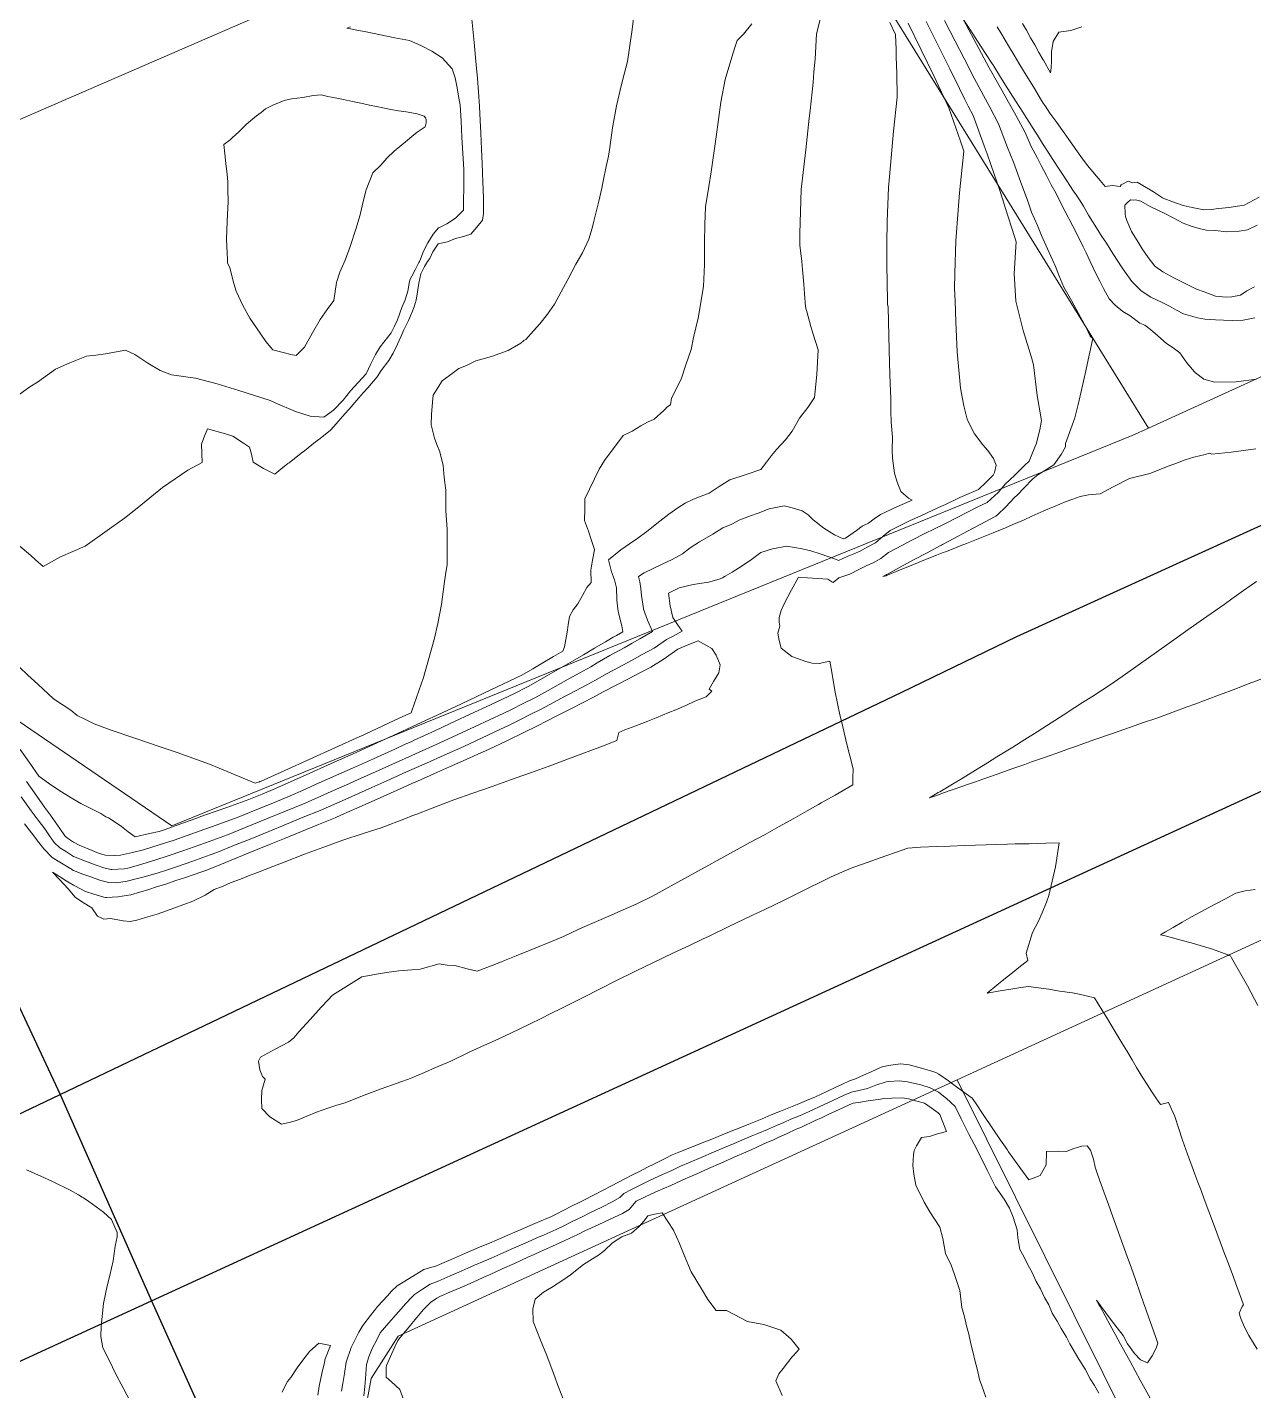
# Model space of a CAD drawing. Header units: inches. Extents: x 11351264 to 11356330, y 6702313 to 6706468.
# Drawn here: x 11352386.3 to 11352749, y 6703750.4 to 6704153.8 of the extents above; entities that cross this region are included whole.
import ezdxf

# ---------------------------------------------------------------- set-up
doc = ezdxf.new("R2010")
doc.units = ezdxf.units.IN
doc.header["$MEASUREMENT"] = 0
doc.layers.add('Shumate_Contours_clip1', color=7, linetype='Continuous', lineweight=0)
doc.layers.add('Shumate_Parcels_clip1', color=7, linetype='Continuous', lineweight=0)
doc.layers.add('Shumate_Streets_clip1', color=7, linetype='Continuous')

msp = doc.modelspace()

# ---------------------------------------------------------------- linework, layer by layer
at = {"layer": 'Shumate_Contours_clip1'}
for points, elevation in [([(11352566.19, 6704160.92), (11352565.12, 6704152.42), (11352563.84, 6704143.61), (11352562.83, 6704139.88), (11352562.06, 6704136.84), (11352560.55, 6704130.55), (11352559.97, 6704127.23), (11352559.4, 6704123.99), (11352558.55, 6704118.16), (11352558.21, 6704115.64), (11352557.53, 6704112.54), (11352556.6, 6704108.2), (11352556.19, 6704106.18), (11352555.37, 6704102.31), (11352554.61, 6704099.59), (11352553.85, 6704096.39), (11352553.32, 6704094.34), (11352552.38, 6704091.06), (11352550.46, 6704087.02), (11352548.53, 6704083.71), (11352546.13, 6704079.11), (11352542.25, 6704071.87), (11352540.1, 6704068.88), (11352537.85, 6704066.01), (11352535.99, 6704063.93), (11352533.7, 6704061.36), (11352533.14, 6704061.14), (11352532.22, 6704060.36), (11352528.47, 6704058.15), (11352523.61, 6704056.35), (11352518.9, 6704055.12), (11352516.14, 6704053.72), (11352513.87, 6704052.79), (11352511.12, 6704050.77), (11352509.01, 6704049.19), (11352506.34, 6704044.97), (11352506.14, 6704042.85), (11352505.86, 6704039.25), (11352505.71, 6704036.1), (11352506.72, 6704032.18), (11352507.38, 6704030.29), (11352508.26, 6704028.16), (11352509.27, 6704024.11), (11352509.6, 6704020.59), (11352510.02, 6704016.81), (11352510.04, 6704010.78), (11352510.44, 6704005.18), (11352510.44, 6703998.94), (11352510.44, 6703994.71), (11352510.17, 6703993.04), (11352509.67, 6703989.81), (11352508.76, 6703982.96), (11352507.73, 6703977.39), (11352506.62, 6703972.66), (11352503.48, 6703961.43), (11352500, 6703951.52), (11352499.81, 6703950.98), (11352496.46, 6703949.41), (11352486.18, 6703944.59), (11352485.45, 6703944.26), (11352484.67, 6703943.91), (11352477.26, 6703940.58), (11352469.84, 6703937.24), (11352462.42, 6703933.9), (11352455.23, 6703930.66), (11352455.08, 6703930.6), (11352454.92, 6703930.54), (11352453.63, 6703930.08), (11352443.06, 6703934.58), (11352440.15, 6703935.74), (11352430.56, 6703939.17), (11352425.56, 6703940.89), (11352418.34, 6703943.34), (11352410.75, 6703945.92), (11352406, 6703947.7), (11352403.12, 6703949.16), (11352401.01, 6703950.1), (11352399.11, 6703951.76), (11352394.04, 6703955.07), (11352389.35, 6703959.41), (11352386.41, 6703962.11), (11352383.92, 6703964.47)], 1424), ([(11352517.68, 6704157.15), (11352518.42, 6704149.24), (11352519.06, 6704142.7), (11352519.42, 6704138.66), (11352519.78, 6704134.71), (11352520.02, 6704130.38), (11352520.23, 6704126.17), (11352520.38, 6704122.44), (11352520.6, 6704117.73), (11352520.8, 6704113.5), (11352521.04, 6704107.97), (11352521.09, 6704105.92), (11352521.2, 6704103.01), (11352521.23, 6704098.63), (11352520.9, 6704096.7), (11352519.28, 6704094.64), (11352517.48, 6704092.55), (11352514.61, 6704091.66), (11352512.91, 6704091.3), (11352510.56, 6704090.28), (11352507.83, 6704089.72), (11352506.25, 6704087.33), (11352505.29, 6704085.35), (11352504.64, 6704084.47), (11352503.78, 6704082.98), (11352502.7, 6704080.78), (11352502.09, 6704078.08), (11352501.71, 6704075.48), (11352501.29, 6704073), (11352500.75, 6704071.06), (11352500, 6704069.33), (11352499.89, 6704069.07), (11352498.98, 6704067.06), (11352497.69, 6704064.27), (11352496.75, 6704062.21), (11352495.78, 6704060.06), (11352494.52, 6704057.39), (11352493.22, 6704055.17), (11352490.93, 6704052.22), (11352489.79, 6704050.39), (11352487.02, 6704047.11), (11352485.71, 6704045.68), (11352484.34, 6704044.13), (11352481.43, 6704040.81), (11352480.22, 6704039.44), (11352476.98, 6704035.7), (11352475.96, 6704034.59), (11352472.87, 6704032.1), (11352471.55, 6704031.11), (11352468.26, 6704028.5), (11352467.27, 6704027.72), (11352463.75, 6704024.93), (11352463.35, 6704024.69), (11352461.29, 6704023.01), (11352459.49, 6704021.56), (11352456.11, 6704023.19), (11352453.05, 6704025.1), (11352452.56, 6704027.45), (11352452.01, 6704029.52), (11352450.26, 6704030.68), (11352447.09, 6704032.76), (11352444.92, 6704033.47), (11352439.6, 6704034.96), (11352438.51, 6704032.31), (11352437.78, 6704030.38), (11352438.03, 6704024.97), (11352433.75, 6704022.76), (11352426.23, 6704017.59), (11352418.78, 6704011.52), (11352415, 6704008.56), (11352403.34, 6704000.23), (11352396.04, 6703997.11), (11352390.93, 6703994.28), (11352388.67, 6703996.23), (11352387.26, 6703997.45), (11352383.42, 6704000.76)], 1426), ([(11352621.11, 6704157.22), (11352619.75, 6704151.84), (11352619.36, 6704144.3), (11352618.93, 6704140.62), (11352618.72, 6704137.39), (11352617.8, 6704129.11), (11352617.57, 6704126.87), (11352616.54, 6704117.47), (11352615.13, 6704105.73), (11352614.76, 6704092.75), (11352614.82, 6704089.29), (11352615.34, 6704084.44), (11352615.56, 6704082.12), (11352615.97, 6704077.76), (11352616.16, 6704075.02), (11352616.49, 6704071.08), (11352617.22, 6704068.25), (11352618.03, 6704065.28), (11352618.67, 6704063.28), (11352620.23, 6704058.36), (11352619.86, 6704051.03), (11352619.17, 6704044.24), (11352617.15, 6704041.28), (11352614.68, 6704038.13), (11352612.55, 6704034.27), (11352610.5, 6704031.69), (11352607.92, 6704028.84), (11352606.4, 6704027.12), (11352604.91, 6704025.15), (11352603.21, 6704022.91), (11352599.16, 6704021.57), (11352594.12, 6704019.86), (11352590.97, 6704017.92), (11352587.96, 6704015.94), (11352585.63, 6704015.04), (11352583.29, 6704014.15), (11352580.87, 6704012.95), (11352578.74, 6704011.58), (11352576.01, 6704009.69), (11352573.37, 6704007.66), (11352569.57, 6704004.54), (11352566.88, 6704002.63), (11352564.35, 6704000.91), (11352561.84, 6703999.15), (11352558.15, 6703996.18), (11352559.09, 6703992.61), (11352559.92, 6703990.33), (11352560.51, 6703987.95), (11352560.66, 6703984.24), (11352561.04, 6703980.93), (11352562.16, 6703976.71), (11352562.39, 6703974.94), (11352560.51, 6703973.86), (11352559.55, 6703973.33), (11352557.26, 6703971.93), (11352554.04, 6703970.02), (11352550.81, 6703968.12), (11352547.57, 6703966.23), (11352544.8, 6703964.68), (11352539.96, 6703961.88), (11352537.42, 6703960.42), (11352534.45, 6703958.73), (11352530.23, 6703956.6), (11352521.99, 6703952.75), (11352518.52, 6703951.12), (11352511.38, 6703947.78), (11352506.8, 6703945.64), (11352500.73, 6703942.81), (11352500, 6703942.48), (11352497.87, 6703941.52), (11352494.99, 6703940.23), (11352491.92, 6703938.85), (11352488.63, 6703937.36), (11352485.99, 6703936.17), (11352482.47, 6703934.58), (11352479.35, 6703933.19), (11352475.06, 6703931.29), (11352471.7, 6703929.79), (11352467.65, 6703927.98), (11352464.07, 6703926.37), (11352461.45, 6703925.3), (11352459.06, 6703924.32), (11352456.4, 6703923.23), (11352453.69, 6703922.13), (11352451.33, 6703921.17), (11352448.61, 6703920.07), (11352445.05, 6703918.8), (11352442.09, 6703917.74), (11352437.36, 6703916.04), (11352429.68, 6703913.27), (11352425.3, 6703911.83), (11352420.59, 6703910.39), (11352417.34, 6703909.63), (11352413.88, 6703908.83), (11352412.17, 6703908.7), (11352409.39, 6703908.81), (11352407.51, 6703909.32), (11352405.41, 6703910.23), (11352401.65, 6703911.78), (11352399.95, 6703912.66), (11352398.16, 6703913.83), (11352397.35, 6703914.51), (11352395.84, 6703916.71), (11352394.5, 6703918.68), (11352393.14, 6703920.62), (11352391.35, 6703923.06), (11352388.41, 6703927.24), (11352386.02, 6703930.64)], 1420), ([(11352481.85, 6704153.92), (11352480.77, 6704153.55), (11352482.36, 6704153.23), (11352482.67, 6704153.16), (11352486.47, 6704152.39), (11352490.72, 6704151.54), (11352494.99, 6704150.7), (11352499.29, 6704149.89), (11352500, 6704149.57), (11352502.9, 6704148.3), (11352505.91, 6704146.67), (11352508.94, 6704144.71), (11352511.99, 6704141.49), (11352512.78, 6704138.85), (11352513.38, 6704135.86), (11352513.96, 6704132.84), (11352514.26, 6704130.83), (11352514.57, 6704126.04), (11352514.85, 6704121.24), (11352515.13, 6704116.44), (11352515.44, 6704111.84), (11352515.42, 6704111.69), (11352515.39, 6704108.87), (11352515.35, 6704105.88), (11352515.3, 6704102.9), (11352515.26, 6704099.92), (11352515.26, 6704099.66), (11352512.88, 6704097.27), (11352510.33, 6704095.65), (11352508.55, 6704094.7), (11352507.86, 6704094.46), (11352506.28, 6704092.56), (11352504.7, 6704089.95), (11352503.5, 6704087.53), (11352502.39, 6704084.72), (11352502.28, 6704084.52), (11352502.1, 6704084.14), (11352501.09, 6704082.16), (11352500, 6704080.14), (11352499.53, 6704079.26), (11352499.35, 6704078.54), (11352498.83, 6704075.66), (11352498.08, 6704073.18), (11352497.08, 6704070.87), (11352495.75, 6704067.22), (11352494.77, 6704065.12), (11352493.9, 6704063.33), (11352490.61, 6704059.19), (11352489.3, 6704056.91), (11352487.91, 6704054.16), (11352486.48, 6704051.25), (11352484.16, 6704048.71), (11352481.89, 6704046.16), (11352479.67, 6704043.46), (11352476.86, 6704040.53), (11352473.96, 6704038.42), (11352469.93, 6704038.74), (11352465.64, 6704040.13), (11352459.59, 6704042.68), (11352458.13, 6704043.32), (11352448.86, 6704046.26), (11352442.46, 6704048.24), (11352435.99, 6704049.95), (11352428.96, 6704050.93), (11352425.6, 6704052.19), (11352421.91, 6704054.36), (11352418.06, 6704056.95), (11352415.28, 6704058.27), (11352409.43, 6704057.13), (11352406.57, 6704056.77), (11352403.8, 6704056.49), (11352398.87, 6704054.47), (11352394.63, 6704052.63), (11352389.26, 6704048.81), (11352386.99, 6704047.43), (11352381.99, 6704043.78)], 1428), ([(11352600.61, 6704154.83), (11352598.14, 6704151.69), (11352596.21, 6704149.82), (11352595.53, 6704147.77), (11352594.7, 6704144.91), (11352592.74, 6704138.33), (11352591.44, 6704131.64), (11352590.02, 6704121.38), (11352589.74, 6704119.25), (11352588.51, 6704110.99), (11352587.85, 6704106.69), (11352586.9, 6704100.62), (11352586.73, 6704095.46), (11352586.61, 6704090.07), (11352586.62, 6704083.63), (11352586.25, 6704077.07), (11352584.71, 6704067.67), (11352583.3, 6704061.98), (11352582.63, 6704058.48), (11352581.09, 6704053.89), (11352579.65, 6704049.67), (11352576.8, 6704044.05), (11352576.55, 6704042.11), (11352575.44, 6704041.33), (11352575.05, 6704040.92), (11352574.6, 6704040.4), (11352571.72, 6704037.83), (11352569.7, 6704036.9), (11352567.75, 6704035.85), (11352565.15, 6704034.3), (11352562.53, 6704032.96), (11352557.02, 6704025.55), (11352555.44, 6704023.05), (11352551.15, 6704014.3), (11352551.18, 6704011.28), (11352551.09, 6704007.86), (11352552.25, 6704004.67), (11352553.2, 6704001.95), (11352554.09, 6703999.3), (11352554.07, 6703999.19), (11352553.46, 6703996.1), (11352552.95, 6703993.11), (11352553.03, 6703989.46), (11352551.75, 6703988.05), (11352550.54, 6703985.68), (11352549.07, 6703983.16), (11352547.73, 6703981.43), (11352546.61, 6703979.48), (11352546.27, 6703976.97), (11352545.96, 6703974.84), (11352545.17, 6703970.51), (11352544.63, 6703969.17), (11352541.93, 6703967.57), (11352538.24, 6703965.4), (11352535.79, 6703963.96), (11352532.54, 6703962.07), (11352530.92, 6703961.26), (11352525.29, 6703958.61), (11352519.21, 6703955.76), (11352514.68, 6703953.64), (11352507.49, 6703950.28), (11352504.07, 6703948.67), (11352500, 6703946.77), (11352495.78, 6703944.8), (11352493.44, 6703943.7), (11352488.69, 6703941.56), (11352483.57, 6703939.24), (11352476.15, 6703935.92), (11352468.74, 6703932.6), (11352459.65, 6703928.52), (11352455.74, 6703926.91), (11352451.77, 6703925.3), (11352445.25, 6703922.97), (11352442.42, 6703921.95), (11352438.72, 6703920.62), (11352434.73, 6703919.19), (11352432.2, 6703918.28), (11352427.04, 6703916.43), (11352425.3, 6703915.87), (11352422.4, 6703915.2), (11352418.22, 6703914.22), (11352416.11, 6703915.75), (11352414.16, 6703917.32), (11352410.8, 6703919.57), (11352410.3, 6703919.84), (11352409.54, 6703920.16), (11352407.97, 6703921.1), (11352402.05, 6703924.12), (11352399.21, 6703925.77), (11352395.57, 6703928.03), (11352392.5, 6703930.17), (11352389.68, 6703932.2), (11352386.8, 6703936.31), (11352384.13, 6703940.12)], 1422), ([(11352641.37, 6704155.17), (11352643.04, 6704151.64), (11352643.26, 6704147.18), (11352643.3, 6704145.05), (11352643.5, 6704140.12), (11352643.62, 6704133.09), (11352642.47, 6704122.99), (11352641.28, 6704109.48), (11352641.05, 6704106.39), (11352640.66, 6704096.34), (11352640.47, 6704089.93), (11352640.51, 6704083.49), (11352640.67, 6704072.97), (11352640.73, 6704071.85), (11352640.89, 6704071), (11352641.09, 6704062.48), (11352641.35, 6704054.36), (11352641.49, 6704048.24), (11352641.68, 6704043.99), (11352641.71, 6704040.26), (11352641.85, 6704036.91), (11352642.22, 6704032.54), (11352642.08, 6704028.61), (11352642.21, 6704026.3), (11352642.74, 6704021.82), (11352643.5, 6704019.44), (11352644.69, 6704016.42), (11352646.96, 6704014.47), (11352648.05, 6704013.9), (11352642.82, 6704011.63), (11352642.02, 6704011.24), (11352638.6, 6704009.58), (11352636.81, 6704008.38), (11352635.06, 6704007.06), (11352633.23, 6704006.15), (11352631.53, 6704004.86), (11352628.32, 6704002.62), (11352627.73, 6704002.4), (11352627.65, 6704002.42), (11352625.08, 6704003.57), (11352621.85, 6704005.57), (11352618.73, 6704008.01), (11352617.24, 6704009.47), (11352615.47, 6704010.74), (11352612.51, 6704011.59), (11352610.17, 6704012.15), (11352605.76, 6704011.33), (11352602.42, 6704009.99), (11352600.19, 6704009.22), (11352597, 6704008.04), (11352594.68, 6704006.74), (11352592.05, 6704005.65), (11352589.08, 6704003.82), (11352585.11, 6704001.54), (11352582.35, 6703999.71), (11352580.1, 6703997.99), (11352576.97, 6703996.26), (11352574.03, 6703994.97), (11352568.73, 6703992.38), (11352567.04, 6703991.26), (11352567.46, 6703989.68), (11352567.73, 6703987.68), (11352567.94, 6703985.67), (11352568.5, 6703981.81), (11352568.52, 6703981.72), (11352568.54, 6703981.61), (11352569.68, 6703978.38), (11352571.2, 6703975.01), (11352567.5, 6703972.83), (11352565.16, 6703971.5), (11352562.81, 6703970.19), (11352558.57, 6703967.85), (11352554.86, 6703965.72), (11352552.92, 6703964.59), (11352549.66, 6703962.74), (11352546.28, 6703960.9), (11352543.98, 6703959.66), (11352540.3, 6703957.59), (11352536.36, 6703955.39), (11352532.92, 6703953.65), (11352529.54, 6703951.95), (11352527.22, 6703950.87), (11352518.7, 6703946.88), (11352508.05, 6703941.91), (11352501.11, 6703938.81), (11352500, 6703938.31), (11352495.16, 6703936.14), (11352487.53, 6703932.71), (11352483.27, 6703930.79), (11352481.37, 6703929.94), (11352476.15, 6703927.63), (11352473.97, 6703926.67), (11352468.49, 6703924.23), (11352462.11, 6703921.61), (11352457.05, 6703919.54), (11352450.54, 6703916.89), (11352445.46, 6703914.84), (11352438.94, 6703912.51), (11352432.32, 6703910.12), (11352427.98, 6703908.64), (11352423.99, 6703907.34), (11352419.13, 6703905.88), (11352415.96, 6703905), (11352414.92, 6703904.75), (11352411.26, 6703904.58), (11352410.94, 6703904.6), (11352408.9, 6703905.07), (11352406.59, 6703905.84), (11352403.51, 6703907.03), (11352399.94, 6703908.47), (11352397.82, 6703909.79), (11352395.92, 6703910.99), (11352394.24, 6703912.59), (11352392.86, 6703914.54), (11352391.41, 6703916.58), (11352389.44, 6703919.19), (11352387.36, 6703921.95), (11352384.4, 6703926.12)], 1418), ([(11352646.87, 6704155.04), (11352650.69, 6704147.14), (11352654.49, 6704139.24), (11352655.77, 6704136.47), (11352657.57, 6704132.66), (11352658.88, 6704129.91), (11352662.3, 6704120.05), (11352663.31, 6704117.13), (11352662.01, 6704104.82), (11352661.6, 6704099.71), (11352660.95, 6704090.58), (11352660.67, 6704080.93), (11352660.55, 6704076.5), (11352660.72, 6704072.72), (11352660.91, 6704066.61), (11352661.37, 6704057.72), (11352662.34, 6704047.01), (11352663.29, 6704041.73), (11352664.3, 6704037.82), (11352665.31, 6704035.77), (11352666.47, 6704033.48), (11352668.95, 6704030.25), (11352670.42, 6704028.6), (11352672.04, 6704026.22), (11352672.89, 6704024.19), (11352672.35, 6704022.07), (11352671.93, 6704021.25), (11352669.89, 6704019.22), (11352667.64, 6704017.01), (11352665.53, 6704016.09), (11352662.12, 6704014.61), (11352657.89, 6704012.56), (11352655.85, 6704011.65), (11352652.25, 6704010.03), (11352650.37, 6704009.17), (11352647.44, 6704007.84), (11352645.62, 6704006.91), (11352643.32, 6704005.78), (11352641.51, 6704004.85), (11352639.42, 6704003.25), (11352637.12, 6704001.25), (11352634.74, 6704000), (11352632.64, 6703998.77), (11352630.75, 6703997.96), (11352628.8, 6703997.21), (11352626.2, 6703995.96), (11352625.35, 6703996.42), (11352621.13, 6703997.9), (11352618, 6703998.82), (11352615.45, 6703999.5), (11352610.95, 6704000.28), (11352606.65, 6703999.49), (11352603.23, 6703998.35), (11352600.53, 6703996.34), (11352597.71, 6703994.4), (11352594.76, 6703992.55), (11352592.68, 6703991.39), (11352591.87, 6703990.91), (11352591.67, 6703990.78), (11352590.91, 6703990.46), (11352587.78, 6703989.62), (11352583.21, 6703988.87), (11352579.1, 6703987.87), (11352575.93, 6703986.35), (11352576.45, 6703982.57), (11352577.18, 6703979.14), (11352578.64, 6703977.08), (11352580, 6703975.09), (11352577.34, 6703973.63), (11352575.38, 6703972.6), (11352571.67, 6703970.11), (11352568.19, 6703968.15), (11352565.14, 6703966.47), (11352561.15, 6703964.35), (11352557.59, 6703962.45), (11352555.05, 6703961.03), (11352551.77, 6703959.22), (11352546.72, 6703956.57), (11352544.95, 6703955.62), (11352543.17, 6703954.7), (11352538.29, 6703952.03), (11352534.84, 6703950.3), (11352532.38, 6703949.07), (11352528.85, 6703947.3), (11352526.04, 6703945.98), (11352515.39, 6703941.02), (11352509.61, 6703938.44), (11352504.36, 6703936.09), (11352500, 6703934.14), (11352498.4, 6703933.43), (11352492.59, 6703930.83), (11352488.22, 6703928.87), (11352480.27, 6703925.31), (11352472.92, 6703922.08), (11352467.91, 6703920.02), (11352462.89, 6703917.97), (11352457.71, 6703915.85), (11352452.65, 6703913.79), (11352447.59, 6703911.74), (11352442.29, 6703909.6), (11352440.31, 6703908.88), (11352434.96, 6703906.96), (11352430.65, 6703905.45), (11352427.45, 6703904.36), (11352425.01, 6703903.57), (11352421.22, 6703902.51), (11352418.48, 6703901.81), (11352415.84, 6703901.13), (11352412.69, 6703900.59), (11352410.4, 6703900.73), (11352407.98, 6703901.36), (11352406.07, 6703902.06), (11352405.63, 6703902.21), (11352405.35, 6703902.32), (11352402.73, 6703903.15), (11352399.93, 6703904.26), (11352397.81, 6703905.56), (11352395.84, 6703906.77), (11352393.66, 6703908.12), (11352391.14, 6703910.68), (11352389.71, 6703912.59), (11352387.48, 6703915.47), (11352385.45, 6703918.08)], 1416), ([(11352652.14, 6704155.44), (11352656.68, 6704146.38), (11352659.14, 6704141.52), (11352661.99, 6704135.7), (11352663.64, 6704132.44), (11352664.58, 6704130.45), (11352666.01, 6704127.63), (11352669.27, 6704118.7), (11352670.16, 6704116.36), (11352671.27, 6704113.19), (11352674.07, 6704105.16), (11352676.35, 6704097.96), (11352677.64, 6704094.07), (11352678.77, 6704090.32), (11352678.16, 6704080.95), (11352678.69, 6704072.76), (11352680.85, 6704064.08), (11352683.36, 6704056.07), (11352683.89, 6704053.94), (11352684.94, 6704044.79), (11352685.48, 6704041.99), (11352686.26, 6704037.42), (11352685.73, 6704034.67), (11352685.13, 6704032.03), (11352684.83, 6704030.77), (11352683.45, 6704027.4), (11352682.66, 6704025.43), (11352681.19, 6704024.03), (11352680.5, 6704023.29), (11352678.38, 6704021.25), (11352675.64, 6704018.65), (11352673.44, 6704016.17), (11352670.17, 6704013.16), (11352667.27, 6704011.74), (11352661.53, 6704008.79), (11352657.43, 6704006.71), (11352654.46, 6704005.3), (11352651.99, 6704004.11), (11352647.92, 6704002), (11352645.11, 6704000.52), (11352641, 6703998.37), (11352638.77, 6703996.61), (11352636.48, 6703995.35), (11352634.65, 6703994.49), (11352632.41, 6703993.45), (11352629.56, 6703991.96), (11352626.34, 6703990.89), (11352624.67, 6703989.52), (11352624.24, 6703989.68), (11352623.08, 6703990.51), (11352620.01, 6703990.65), (11352617.1, 6703990.83), (11352614.41, 6703991.06), (11352612.36, 6703987.35), (11352610.15, 6703983.2), (11352609.31, 6703981.22), (11352608.66, 6703979.18), (11352608.7, 6703977.77), (11352608.82, 6703976.56), (11352608.26, 6703974.53), (11352608.7, 6703972.31), (11352609.24, 6703970.08), (11352612.42, 6703967.58), (11352616.54, 6703966.1), (11352618.48, 6703965.63), (11352620.53, 6703965.52), (11352623.69, 6703966.21), (11352624.06, 6703964.01), (11352625.28, 6703957.07), (11352626.65, 6703950.31), (11352627.16, 6703948.07), (11352628.63, 6703942.06), (11352630.58, 6703934.41), (11352630.46, 6703931.62), (11352630.51, 6703929.61), (11352625.22, 6703926.6), (11352621.09, 6703924.26), (11352620.33, 6703923.85), (11352616.98, 6703921.95), (11352612.83, 6703919.62), (11352608.68, 6703917.3), (11352604.51, 6703914.97), (11352602.46, 6703913.89), (11352599.97, 6703912.57), (11352596.24, 6703910.49), (11352590.32, 6703907.24), (11352587.9, 6703905.89), (11352579.54, 6703901.28), (11352571.2, 6703896.68), (11352566.59, 6703894.38), (11352561.63, 6703892.24), (11352556.67, 6703890.1), (11352550.5, 6703887.46), (11352547.51, 6703886.03), (11352544.84, 6703884.77), (11352540.17, 6703882.81), (11352537.92, 6703881.91), (11352535.52, 6703880.89), (11352530.9, 6703879.01), (11352527.42, 6703877.64), (11352526.52, 6703877.24), (11352522.23, 6703875.57), (11352519.35, 6703874.45), (11352516.42, 6703875.19), (11352512.7, 6703876.14), (11352510.44, 6703876.23), (11352508.13, 6703876.7), (11352502.43, 6703875.11), (11352500, 6703874.9), (11352496.16, 6703874.56), (11352492.5, 6703874.12), (11352490.11, 6703873.7), (11352485.24, 6703872.86), (11352476.59, 6703867.35), (11352475.14, 6703865.88), (11352473.18, 6703863.8), (11352469.89, 6703860.15), (11352466.56, 6703856.54), (11352465.09, 6703854.73), (11352463.55, 6703853.47), (11352459.62, 6703851.38), (11352455.23, 6703849.01), (11352454.67, 6703847.89), (11352455.06, 6703845.3), (11352455.8, 6703843.31), (11352456.62, 6703842.54), (11352455.68, 6703839.18), (11352455.54, 6703836.53), (11352455.66, 6703833.88), (11352457.97, 6703831.39), (11352461.41, 6703829.18), (11352463.72, 6703829.73), (11352465.85, 6703830.33), (11352468.96, 6703831.6), (11352471.81, 6703832.74), (11352475.2, 6703833.96), (11352477.87, 6703834.81), (11352480.26, 6703835.57), (11352485.95, 6703837.78), (11352490.91, 6703839.72), (11352494.26, 6703840.86), (11352496.8, 6703841.8), (11352499.05, 6703842.56), (11352500, 6703842.96), (11352503.76, 6703844.54), (11352506.79, 6703845.86), (11352511.53, 6703847.91), (11352516.77, 6703850.45), (11352521.54, 6703852.62), (11352524.62, 6703854.01), (11352529.26, 6703856.12), (11352534.62, 6703858.73), (11352538.65, 6703860.74), (11352540.49, 6703861.66), (11352544.74, 6703863.77), (11352550.85, 6703866.8), (11352555.69, 6703869.23), (11352560.4, 6703871.63), (11352566.18, 6703874.45), (11352571.32, 6703876.95), (11352577.42, 6703879.9), (11352582.18, 6703882.08), (11352586.01, 6703883.92), (11352588, 6703884.88), (11352593.83, 6703887.68), (11352600.58, 6703890.96), (11352604.4, 6703892.74), (11352610.31, 6703895.63), (11352616.22, 6703898.53), (11352622.12, 6703901.45), (11352624.06, 6703902.42), (11352627.16, 6703903.77), (11352630, 6703904.98), (11352632.4, 6703905.82), (11352635.04, 6703906.76), (11352638.58, 6703908.01), (11352644.76, 6703910.2), (11352646.76, 6703910.91), (11352650.44, 6703911.18), (11352655.3, 6703911.34), (11352659.15, 6703911.52), (11352663.55, 6703911.69), (11352669.86, 6703911.89), (11352676.17, 6703912.06), (11352678.5, 6703912.13), (11352682.59, 6703912.21), (11352687.56, 6703912.36), (11352691.54, 6703912.43), (11352690.38, 6703905.32), (11352688.47, 6703896.87), (11352687.72, 6703894.88), (11352686.43, 6703891.78), (11352685.39, 6703889.32), (11352683.59, 6703885.94), (11352681.71, 6703879.79), (11352682.22, 6703877.67), (11352679.56, 6703875.57), (11352677.79, 6703874.14), (11352676.16, 6703872.83), (11352673.09, 6703870.37), (11352670.19, 6703868.01), (11352674, 6703868.66), (11352677.81, 6703869.3), (11352680.11, 6703869.64), (11352682.39, 6703869.96), (11352686.19, 6703869.47), (11352688.43, 6703869.15), (11352691.6, 6703868.63), (11352695.47, 6703868.04), (11352697.42, 6703867.71), (11352699.45, 6703867.21), (11352701.99, 6703866.58), (11352704.15, 6703863.06), (11352705.45, 6703860.9), (11352707.1, 6703858.19), (11352710.04, 6703853.31), (11352711.47, 6703850.92), (11352713.07, 6703848.25), (11352714.4, 6703846.03), (11352716.21, 6703842.97), (11352717.48, 6703840.97), (11352718.93, 6703838.75), (11352720.12, 6703837), (11352721.43, 6703835.01), (11352722.3, 6703835.26), (11352723.85, 6703835.63), (11352725.69, 6703831.48), (11352726.78, 6703828.15), (11352727.95, 6703824.45), (11352729.47, 6703820.32), (11352730.83, 6703816.63), (11352731.65, 6703814.43), (11352732.54, 6703812.02), (11352733.46, 6703809.59), (11352734.4, 6703807.08), (11352735.78, 6703803.41), (11352737.16, 6703799.75), (11352739.14, 6703794.45), (11352740.54, 6703790.68), (11352741.28, 6703788.72), (11352742.66, 6703785.06), (11352744.08, 6703781.19), (11352745.42, 6703777.44), (11352745.98, 6703775.82), (11352745.61, 6703775.27), (11352744.7, 6703773.28), (11352745.09, 6703772.01), (11352746.19, 6703769.4), (11352747.64, 6703766.7), (11352750.04, 6703762.61)], 1414), ([(11352657.54, 6704155.77), (11352660.74, 6704149.67), (11352663.43, 6704144.49), (11352666.38, 6704138.73), (11352669.11, 6704133.58), (11352670.98, 6704130.09), (11352673.53, 6704125.23), (11352676.23, 6704118.21), (11352677.99, 6704113.85), (11352680.49, 6704107.07), (11352682.13, 6704102.58), (11352683.31, 6704099.04), (11352685.04, 6704095.14), (11352686.28, 6704092.16), (11352687.54, 6704089.35), (11352689.57, 6704084.95), (11352690.38, 6704082.95), (11352691.39, 6704080.41), (11352692.9, 6704076.86), (11352695.19, 6704072.89), (11352697.24, 6704069.12), (11352699.37, 6704065.17), (11352700.64, 6704062.34), (11352701.43, 6704061.71), (11352700.39, 6704056.73), (11352699.41, 6704052.09), (11352698.91, 6704049.95), (11352697.99, 6704046.04), (11352697.16, 6704042.13), (11352696.17, 6704038.26), (11352694.51, 6704033.85), (11352693.4, 6704030.63), (11352693.39, 6704029.61), (11352692.08, 6704027.34), (11352689.91, 6704024.34), (11352687.27, 6704022.61), (11352685.19, 6704021.4), (11352683.69, 6704020.21), (11352681.01, 6704017.38), (11352679.06, 6704015.37), (11352678.26, 6704014.67), (11352675.59, 6704011.82), (11352673.33, 6704009.6), (11352672.8, 6704009.16), (11352672.35, 6704008.92), (11352668.34, 6704006.79), (11352664.34, 6704004.66), (11352660.34, 6704002.53), (11352656.94, 6704000.71), (11352656.67, 6704000.57), (11352656.44, 6704000.46), (11352652.43, 6703998.31), (11352648.42, 6703996.16), (11352644.42, 6703994), (11352640.49, 6703991.89), (11352640.45, 6703991.86), (11352640.42, 6703991.84), (11352640.36, 6703991.81), (11352639.32, 6703991.27), (11352640.35, 6703991.5), (11352640.67, 6703991.62), (11352644, 6703993.01), (11352647.75, 6703994.56), (11352651.48, 6703996.1), (11352655.2, 6703997.61), (11352657.14, 6703998.37), (11352657.87, 6703998.58), (11352660.12, 6703999.49), (11352662.2, 6704000.32), (11352664.06, 6704001.07), (11352668, 6704002.63), (11352671.93, 6704004.19), (11352675.64, 6704005.68), (11352677.63, 6704006.54), (11352680.97, 6704007.98), (11352683.45, 6704009.1), (11352686.95, 6704010.71), (11352689.8, 6704011.91), (11352693.56, 6704013.43), (11352695.57, 6704014.13), (11352697.74, 6704014.91), (11352700.22, 6704015.43), (11352703.66, 6704015.7), (11352707.46, 6704017.78), (11352712.28, 6704020.29), (11352718.35, 6704021.78), (11352724.05, 6704023.98), (11352726.47, 6704024.94), (11352728.72, 6704025.78), (11352731.29, 6704026.56), (11352734.66, 6704027.35), (11352735.92, 6704027.72), (11352736.55, 6704027.49), (11352738.58, 6704027.69), (11352742.34, 6704028.07), (11352746.02, 6704028.51), (11352749.63, 6704029)], 1412), ([(11352749.38, 6704067.76), (11352745.96, 6704067.08), (11352742.88, 6704067), (11352740.12, 6704067.11), (11352737.75, 6704067.21), (11352734.59, 6704067.43), (11352732.4, 6704067.81), (11352730.34, 6704068.4), (11352728.26, 6704068.99), (11352726.16, 6704070.12), (11352724.12, 6704071.23), (11352721.75, 6704072.41), (11352718.61, 6704073.95), (11352715.79, 6704075.81), (11352713, 6704078.57), (11352710.13, 6704082.57), (11352707.36, 6704086.89), (11352705.46, 6704089.87), (11352704.13, 6704091.91), (11352702.99, 6704093.66), (11352700.21, 6704098.2), (11352698.69, 6704100.88), (11352697.52, 6704102.75), (11352696.49, 6704104.18), (11352695.7, 6704105.3), (11352692.67, 6704109.99), (11352691.51, 6704111.82), (11352689.64, 6704114.69), (11352688.28, 6704116.85), (11352686.61, 6704119.41), (11352685.05, 6704121.88), (11352684.48, 6704122.74), (11352683.76, 6704123.83), (11352680.72, 6704128.62), (11352677.69, 6704133.44), (11352676.36, 6704135.56), (11352674.66, 6704138.27), (11352673.08, 6704140.79), (11352672.48, 6704141.77), (11352672.19, 6704142.24), (11352672.04, 6704142.49), (11352671.89, 6704142.74), (11352671.61, 6704143.2), (11352668.25, 6704148.33), (11352665.05, 6704153.19), (11352663.11, 6704156.14), (11352664.79, 6704152.99), (11352667.74, 6704147.46), (11352670.77, 6704141.77), (11352673.21, 6704137.47), (11352675.98, 6704132.54), (11352678.74, 6704127.61), (11352681.48, 6704122.68), (11352683.19, 6704118.48), (11352685, 6704115.21), (11352686.16, 6704112.88), (11352687.79, 6704109.91), (11352689.13, 6704107.2), (11352690.56, 6704104.58), (11352692.1, 6704101.49), (11352693.32, 6704099.24), (11352695.52, 6704094.95), (11352697.08, 6704091.91), (11352698.62, 6704088.86), (11352699.51, 6704087.03), (11352700.68, 6704084.43), (11352702.46, 6704080.69), (11352703.49, 6704078.61), (11352704.59, 6704076.48), (11352706.3, 6704073.47), (11352708.02, 6704071.56), (11352710.35, 6704069.73), (11352712.46, 6704068.36), (11352715.37, 6704066.19), (11352716.85, 6704065.67), (11352718.48, 6704064.39), (11352720.64, 6704062.53), (11352723.28, 6704060.17), (11352725.23, 6704058.92), (11352727.22, 6704057.48), (11352729.28, 6704054.52), (11352731.49, 6704051.85), (11352731.86, 6704051.5), (11352734.3, 6704049.66), (11352737.59, 6704048.74), (11352743.88, 6704048.85), (11352749.9, 6704049.66)], 1410), ([(11352750.69, 6704103.47), (11352746.19, 6704101.18), (11352741.7, 6704100.48), (11352738.71, 6704100.12), (11352736.44, 6704099.89), (11352734.32, 6704099.74), (11352730.83, 6704100.48), (11352728.17, 6704101.06), (11352725.13, 6704102.09), (11352722.41, 6704103.09), (11352722.04, 6704103.3), (11352719.4, 6704105.06), (11352715.74, 6704107.21), (11352714.58, 6704107.9), (11352713.21, 6704107.72), (11352711.94, 6704108.22), (11352709.82, 6704107.19), (11352709.53, 6704106.64), (11352707.29, 6704106.95), (11352705.07, 6704106.63), (11352703.58, 6704108.41), (11352701.42, 6704111.01), (11352699.92, 6704112.88), (11352697.89, 6704115.5), (11352694.39, 6704120.59), (11352692.95, 6704122.57), (11352690.78, 6704125.56), (11352688.78, 6704128.36), (11352687.33, 6704130.51), (11352686.77, 6704131.33), (11352686.29, 6704132.12), (11352683.87, 6704136.11), (11352682.24, 6704138.83), (11352680.94, 6704140.89), (11352679.52, 6704143.19), (11352678.16, 6704145.52), (11352676.83, 6704147.8), (11352675.54, 6704149.97), (11352674.23, 6704152.17), (11352673.13, 6704153.9)], 1412), ([(11352698.21, 6704153.91), (11352694.98, 6704152.83), (11352691.4, 6704152.29), (11352689.73, 6704149.55), (11352689.25, 6704146.48), (11352689.21, 6704143.74), (11352689.13, 6704141.81), (11352688.95, 6704140.31), (11352686.85, 6704144), (11352686.78, 6704144.13), (11352685.53, 6704146.32), (11352684.27, 6704148.54), (11352683.05, 6704150.69), (11352681.79, 6704152.89), (11352680.64, 6704154.91)], 1414), ([(11352750.02, 6704095.18), (11352747.19, 6704093.87), (11352744.75, 6704093.42), (11352741.12, 6704093.29), (11352737.61, 6704093.61), (11352735.12, 6704093.75), (11352733.28, 6704094.16), (11352730.83, 6704094.83), (11352728.16, 6704095.78), (11352725.17, 6704097.39), (11352722.94, 6704098.61), (11352720.67, 6704099.62), (11352718.44, 6704100.76), (11352715.66, 6704102.3), (11352714.04, 6704102.75), (11352713.41, 6704102.67), (11352712.6, 6704102.68), (11352711.72, 6704101.95), (11352710.91, 6704101.13), (11352711, 6704098.6), (11352711.14, 6704097.77), (11352711.53, 6704096.6), (11352712.89, 6704093.36), (11352714.56, 6704090.73), (11352716.08, 6704088.21), (11352717.86, 6704085.63), (11352719.79, 6704083.07), (11352722.15, 6704081.45), (11352725.37, 6704079.68), (11352728.55, 6704078.09), (11352732.11, 6704076.25), (11352734.4, 6704075.46), (11352737.7, 6704074.21), (11352740.85, 6704073.88), (11352742.61, 6704074.06), (11352745.16, 6704074.47), (11352747.03, 6704075.76), (11352749.32, 6704077)], 1410), ([(11352749.85, 6703989.83), (11352748.27, 6703988.7), (11352746.02, 6703987.11), (11352742.59, 6703984.68), (11352740.26, 6703983.03), (11352735.15, 6703979.42), (11352730.25, 6703975.95), (11352723.32, 6703971.05), (11352717.89, 6703967.2), (11352714.86, 6703965.05), (11352711.09, 6703962.4), (11352706.84, 6703959.38), (11352701.13, 6703955.71), (11352698.41, 6703953.95), (11352696.12, 6703952.51), (11352692.64, 6703950.24), (11352686.7, 6703946.41), (11352685, 6703945.3), (11352681.38, 6703943.05), (11352677.76, 6703940.79), (11352673.09, 6703937.91), (11352670.32, 6703936.17), (11352666.7, 6703933.96), (11352663.07, 6703931.75), (11352659.43, 6703929.54), (11352656.18, 6703927.59), (11352655.75, 6703927.32), (11352653.16, 6703925.77), (11352656.07, 6703926.79), (11352656.72, 6703927.03), (11352660.44, 6703928.33), (11352664.69, 6703929.83), (11352666.7, 6703930.54), (11352668.93, 6703931.33), (11352673.18, 6703932.82), (11352678.05, 6703934.54), (11352681.3, 6703935.69), (11352683.33, 6703936.41), (11352687.45, 6703937.86), (11352691.9, 6703939.43), (11352694.3, 6703940.28), (11352696.34, 6703941), (11352702, 6703943.02), (11352706.93, 6703944.74), (11352708.93, 6703945.44), (11352712.55, 6703946.71), (11352716.15, 6703947.94), (11352720.37, 6703949.4), (11352725.08, 6703951.13), (11352729.33, 6703952.7), (11352731.6, 6703953.54), (11352735.29, 6703954.92), (11352738.94, 6703956.24), (11352743.78, 6703958.08), (11352746.91, 6703959.27), (11352752.98, 6703961.6)], 1412), ([(11352749.52, 6703898.71), (11352746.47, 6703898.3), (11352743.79, 6703897.55), (11352740.5, 6703895.83), (11352735.74, 6703893.36), (11352733.37, 6703892.09), (11352730.65, 6703890.53), (11352727.93, 6703888.96), (11352725.2, 6703887.39), (11352722.97, 6703886.11), (11352721.45, 6703885.22), (11352722.83, 6703884.92), (11352727.18, 6703883.81), (11352731.22, 6703882.69), (11352736.85, 6703881.01), (11352741.38, 6703879.37), (11352741.73, 6703879.13), (11352742.13, 6703879.01), (11352742.46, 6703878.42), (11352747.17, 6703870.2), (11352750.28, 6703864.3)], 1412), ([(11352479.17, 6703750.24), (11352479.56, 6703752.52), (11352480.13, 6703755.44), (11352480.57, 6703758.77), (11352482.03, 6703763.15), (11352484.32, 6703767.69), (11352485.5, 6703769.7), (11352487.76, 6703772.58), (11352489.97, 6703775.4), (11352492.79, 6703778.47), (11352494, 6703779.81), (11352495.72, 6703781.39), (11352497.94, 6703782.76), (11352500, 6703784.02), (11352500.17, 6703784.13), (11352503.53, 6703786.18), (11352507.27, 6703787.34), (11352508.21, 6703787.73), (11352510.26, 6703788.61), (11352512.31, 6703789.49), (11352515.92, 6703791.03), (11352517.98, 6703791.91), (11352520.04, 6703792.79), (11352523.69, 6703794.35), (11352524.53, 6703794.72), (11352526.59, 6703795.6), (11352528.65, 6703796.48), (11352532.31, 6703798.04), (11352534.37, 6703798.92), (11352536.44, 6703799.8), (11352540.14, 6703801.37), (11352540.89, 6703801.72), (11352542.68, 6703802.64), (11352544.95, 6703803.79), (11352547.22, 6703804.94), (11352549.49, 6703806.09), (11352550.27, 6703806.47), (11352554.31, 6703808.54), (11352556.58, 6703809.7), (11352558.85, 6703810.86), (11352559.04, 6703811.02), (11352563.01, 6703813.06), (11352565.28, 6703814.22), (11352567.55, 6703815.37), (11352569.53, 6703816.38), (11352571.79, 6703817.52), (11352572.74, 6703817.96), (11352574.73, 6703818.97), (11352577, 6703820.12), (11352578.99, 6703820.9), (11352581.71, 6703821.98), (11352584.43, 6703823.07), (11352587.15, 6703824.15), (11352588.72, 6703824.82), (11352593.04, 6703826.55), (11352595.8, 6703827.66), (11352598.55, 6703828.78), (11352599.73, 6703829.27), (11352603.61, 6703830.84), (11352606.35, 6703831.95), (11352609.08, 6703833.07), (11352610.52, 6703833.67), (11352614, 6703835.09), (11352616.71, 6703836.19), (11352619.42, 6703837.3), (11352622.81, 6703838.87), (11352625.27, 6703840.09), (11352627.39, 6703841.1), (11352629.51, 6703842.09), (11352631.28, 6703842.65), (11352633.62, 6703843.71), (11352635.9, 6703844.76), (11352638.84, 6703846.05), (11352640.93, 6703846.59), (11352644.68, 6703847.04), (11352647.08, 6703846.79), (11352649.26, 6703846.21), (11352651.44, 6703845.61), (11352654.13, 6703844.85), (11352655.05, 6703844.47), (11352655.95, 6703844.07), (11352658.75, 6703842.04), (11352661.56, 6703839.98), (11352665.79, 6703836.95), (11352666.73, 6703835.51), (11352669.19, 6703831.79), (11352671.65, 6703828.11), (11352674.12, 6703824.46), (11352676.08, 6703821.7), (11352676.49, 6703821.02), (11352679.04, 6703817.48), (11352682.48, 6703812.71), (11352685.85, 6703814.02), (11352687.65, 6703817.2), (11352687.75, 6703821.17), (11352691.44, 6703821.27), (11352693.52, 6703821.15), (11352695.81, 6703821.99), (11352698.19, 6703822.68), (11352699.79, 6703822.86), (11352700.77, 6703821.56), (11352701.65, 6703818.9), (11352702.11, 6703816.51), (11352702.54, 6703815.31), (11352703.56, 6703812.47), (11352704.75, 6703809.17), (11352706.07, 6703805.48), (11352707.39, 6703801.78), (11352708.91, 6703797.51), (11352709.91, 6703794.74), (11352711.64, 6703790.03), (11352712.85, 6703786.65), (11352714.04, 6703783.29), (11352715.59, 6703778.93), (11352716.48, 6703776.41), (11352717.15, 6703774.5), (11352718.15, 6703771.67), (11352718.94, 6703769.42), (11352720.71, 6703764.4), (11352720.2, 6703762.95), (11352719.04, 6703760.64), (11352717.66, 6703758.59), (11352715.56, 6703759.46), (11352713.78, 6703761.41), (11352711.75, 6703764.19), (11352710.38, 6703766.74), (11352708.7, 6703768.95), (11352707.02, 6703771.18), (11352705.33, 6703773.41), (11352703.86, 6703775.38), (11352703.64, 6703775.67), (11352702.5, 6703777.2), (11352703.54, 6703775.32), (11352703.58, 6703775.24), (11352705.08, 6703772.49), (11352706.62, 6703769.71), (11352708.15, 6703766.92), (11352709.68, 6703764.13), (11352711.01, 6703761.7), (11352712.5, 6703758.98), (11352714, 6703756.25), (11352715.49, 6703753.53), (11352715.98, 6703752.62), (11352718.41, 6703748.2)], 1416), ([(11352485.84, 6703748.86), (11352486.11, 6703751.6), (11352486.29, 6703754.02), (11352486.58, 6703758.1), (11352487.26, 6703760.38), (11352488.32, 6703762.87), (11352489.73, 6703765.59), (11352490.69, 6703767.45), (11352493.18, 6703770.44), (11352495.29, 6703772.82), (11352496.08, 6703773.75), (11352498.19, 6703776.19), (11352500, 6703778.06), (11352500.77, 6703778.86), (11352503.21, 6703780.45), (11352505.47, 6703781.92), (11352507.78, 6703782.82), (11352511.39, 6703784.32), (11352513.87, 6703785.39), (11352516.55, 6703786.58), (11352518.59, 6703787.48), (11352521.37, 6703788.69), (11352523.45, 6703789.59), (11352527.03, 6703791.19), (11352529.44, 6703792.27), (11352532.17, 6703793.46), (11352534.23, 6703794.35), (11352537.03, 6703795.56), (11352539.11, 6703796.44), (11352542.7, 6703798.1), (11352544.99, 6703799.17), (11352547.29, 6703800.31), (11352550.36, 6703801.84), (11352552.71, 6703802.96), (11352556.25, 6703804.65), (11352559.27, 6703806.29), (11352561.5, 6703807.51), (11352562.71, 6703808.72), (11352564.95, 6703809.9), (11352567.92, 6703811.38), (11352570.51, 6703812.68), (11352574.19, 6703814.33), (11352576.9, 6703815.56), (11352579.51, 6703816.83), (11352582.32, 6703817.98), (11352585.63, 6703819.34), (11352589.28, 6703820.91), (11352592.52, 6703822.31), (11352595.34, 6703823.49), (11352598.35, 6703824.75), (11352600.39, 6703825.63), (11352602.4, 6703826.51), (11352605.18, 6703827.68), (11352607.93, 6703828.84), (11352610.05, 6703829.76), (11352612.13, 6703830.67), (11352614.64, 6703831.73), (11352617.37, 6703832.88), (11352621.99, 6703835.01), (11352626.05, 6703836.97), (11352627.9, 6703837.81), (11352630.04, 6703838.71), (11352632.23, 6703839.19), (11352634.79, 6703839.76), (11352637.3, 6703840.73), (11352640.31, 6703841.74), (11352641.08, 6703841.89), (11352644.17, 6703842.07), (11352646.67, 6703841.72), (11352650.59, 6703840.85), (11352653.34, 6703839.96), (11352655.85, 6703838.72), (11352658.13, 6703836.84), (11352660.71, 6703834.41), (11352662.52, 6703830.82), (11352664.73, 6703826.28), (11352666.35, 6703823.3), (11352668.45, 6703819.28), (11352670.19, 6703815.66), (11352672.71, 6703810.67), (11352675.22, 6703807.04), (11352676.79, 6703804.38), (11352677.86, 6703801.72), (11352679.04, 6703797.95), (11352679.3, 6703795.57), (11352679.88, 6703792.19), (11352681.07, 6703790.12), (11352682.3, 6703787.44), (11352683.53, 6703785.34), (11352684.7, 6703782.67), (11352685.95, 6703780.55), (11352687.12, 6703777.93), (11352688.41, 6703775.76), (11352689.42, 6703773.34), (11352690.9, 6703770.9), (11352692.05, 6703768.78), (11352693.64, 6703766.16), (11352694.69, 6703764.23), (11352697.35, 6703759.69), (11352699.2, 6703756.7), (11352700.66, 6703753.88), (11352701.9, 6703751.91), (11352703.27, 6703749.6)], 1418), ([(11352498.08, 6703746.36), (11352496.42, 6703750.75), (11352493.96, 6703752.99), (11352492.37, 6703754.33), (11352492.43, 6703757.46), (11352492.47, 6703757.6), (11352492.54, 6703757.78), (11352494.14, 6703761.41), (11352495, 6703763.31), (11352495.86, 6703765.22), (11352496.53, 6703766.09), (11352499.7, 6703769.87), (11352500, 6703770.23), (11352501.5, 6703772), (11352503.44, 6703774.43), (11352505.57, 6703776.46), (11352507.38, 6703777.71), (11352508.29, 6703778.22), (11352511.9, 6703779.77), (11352515.5, 6703781.34), (11352519.42, 6703783.09), (11352521.27, 6703783.93), (11352523.19, 6703784.78), (11352526.78, 6703786.42), (11352530.37, 6703788.05), (11352534.29, 6703789.84), (11352536.15, 6703790.67), (11352538.07, 6703791.51), (11352541.66, 6703793.16), (11352545.25, 6703794.82), (11352549.11, 6703796.61), (11352551.22, 6703797.63), (11352555.14, 6703799.46), (11352558.72, 6703801.14), (11352562.3, 6703802.81), (11352564.27, 6703804), (11352566.33, 6703806.46), (11352568.29, 6703807.36), (11352569.22, 6703807.84), (11352572.9, 6703809.47), (11352576.58, 6703811.11), (11352581.1, 6703813.14), (11352582, 6703813.55), (11352584.08, 6703814.44), (11352587.75, 6703816.07), (11352591.42, 6703817.69), (11352596.26, 6703819.85), (11352598.14, 6703820.66), (11352600.18, 6703821.58), (11352602.22, 6703822.51), (11352605.03, 6703823.79), (11352606.75, 6703824.54), (11352608.78, 6703825.46), (11352610.81, 6703826.38), (11352613.71, 6703827.71), (11352615.29, 6703828.39), (11352619.34, 6703830.27), (11352621.2, 6703831.13), (11352623.41, 6703832.17), (11352625.32, 6703833.06), (11352627.49, 6703834.09), (11352629.42, 6703834.99), (11352630.54, 6703835.45), (11352632.76, 6703835.78), (11352634.97, 6703836.1), (11352638.61, 6703836.6), (11352639.68, 6703836.86), (11352641.99, 6703836.9), (11352645.27, 6703836.99), (11352646.28, 6703836.86), (11352646.94, 6703836.74), (11352649.36, 6703836.05), (11352651.62, 6703835.43), (11352653.6, 6703834.02), (11352655.73, 6703832.56), (11352656.15, 6703832.12), (11352658.13, 6703827.02), (11352655.49, 6703826.33), (11352653.16, 6703825.61), (11352650.79, 6703825.29), (11352649.32, 6703822.85), (11352648.59, 6703821.41), (11352648.42, 6703820.16), (11352648.21, 6703817.03), (11352648.51, 6703814.39), (11352649.13, 6703811.19), (11352651.56, 6703806.16), (11352653.21, 6703803.25), (11352656.22, 6703798.76), (11352657.08, 6703795.43), (11352657.86, 6703791.01), (11352659.53, 6703787.48), (11352660.45, 6703785.06), (11352662.12, 6703779.99), (11352662.69, 6703775.03), (11352663.47, 6703772.23), (11352664.09, 6703769.56), (11352664.73, 6703767.11), (11352665.38, 6703764.28), (11352665.96, 6703761.99), (11352666.65, 6703758.97), (11352667.22, 6703756.87), (11352667.94, 6703753.68), (11352668.66, 6703751.83), (11352669.77, 6703748.46)], 1420), ([(11352416.51, 6703747.68), (11352414.04, 6703752.3), (11352412.71, 6703754.66), (11352411.47, 6703757.32), (11352410.19, 6703760), (11352408.58, 6703763.01), (11352408.02, 6703766.4), (11352408.07, 6703769.47), (11352408.79, 6703776.21), (11352409.91, 6703781.44), (11352410.72, 6703784.42), (11352411.66, 6703788.76), (11352412.27, 6703793.1), (11352412.82, 6703795.86), (11352412.84, 6703796.49), (11352412.87, 6703797.15), (11352411.15, 6703801.04), (11352408.77, 6703803.24), (11352404.49, 6703806.34), (11352402.91, 6703807.4), (11352402.45, 6703807.66), (11352401.38, 6703808.33), (11352398.95, 6703809.72), (11352393.69, 6703812.29), (11352390.29, 6703813.86), (11352386.01, 6703815.67)], 1414), ([(11352545.95, 6703744.93), (11352543.14, 6703752.19), (11352542.41, 6703754.16), (11352539.94, 6703760.82), (11352538.09, 6703765.33), (11352535.91, 6703770.83), (11352535.85, 6703774.57), (11352536.47, 6703777.48), (11352538.95, 6703779.49), (11352541.29, 6703780.89), (11352544.95, 6703783.28), (11352546.95, 6703784.65), (11352550.82, 6703787.71), (11352553.41, 6703789.42), (11352555.23, 6703790.44), (11352556.99, 6703791.85), (11352559.41, 6703794.12), (11352562.15, 6703795.89), (11352564.97, 6703796.96), (11352567.23, 6703798.99), (11352568.78, 6703800.58), (11352569.78, 6703802.07), (11352571.75, 6703802.62), (11352574.05, 6703802.98), (11352577.46, 6703797.83), (11352579.14, 6703793.9), (11352580.58, 6703790.49), (11352582.61, 6703785.57), (11352585.7, 6703780.46), (11352587.61, 6703777.32), (11352590.02, 6703774.11), (11352593.14, 6703774.09), (11352599.33, 6703770.89), (11352604.11, 6703769.98), (11352609.14, 6703768.24), (11352612.23, 6703765.58), (11352614.56, 6703762.7), (11352612.81, 6703760.7), (11352612.39, 6703760.32), (11352609.82, 6703756.96), (11352608.53, 6703755.33), (11352607.64, 6703753.33), (11352609.53, 6703748.93)], 1422), ([(11352472.21, 6703749.03), (11352472.55, 6703751.73), (11352473.36, 6703755.43), (11352474.14, 6703758.69), (11352474.26, 6703759.22), (11352474.3, 6703759.46), (11352475.94, 6703763.72), (11352472.46, 6703764.44), (11352469.75, 6703761.94), (11352468.02, 6703759.77), (11352466.11, 6703757.18), (11352464.17, 6703754.31), (11352463.25, 6703753.09), (11352462.81, 6703752.41), (11352461.62, 6703749.96)], 1414)]:
    msp.add_lwpolyline(points, dxfattribs=dict(at, elevation=elevation))
for points, elevation in [([(11352444.4, 6704119.1), (11352446.24, 6704120.43), (11352446.87, 6704121.06), (11352448.85, 6704122.88), (11352451.07, 6704125.07), (11352454.05, 6704127.59), (11352455.4, 6704128.58), (11352456.76, 6704129.63), (11352458.87, 6704130.74), (11352462.24, 6704132.15), (11352464.41, 6704132.64), (11352467.76, 6704133.04), (11352470.8, 6704133.55), (11352473.23, 6704133.76), (11352475.19, 6704133.33), (11352477.36, 6704132.89), (11352479.75, 6704132.42), (11352482.48, 6704131.82), (11352485.41, 6704131.19), (11352487.46, 6704130.76), (11352489.51, 6704130.32), (11352491.47, 6704129.9), (11352493.8, 6704129.4), (11352496.06, 6704129.06), (11352498.29, 6704128.77), (11352500, 6704128.44), (11352501.61, 6704128.13), (11352503.63, 6704127.5), (11352504.09, 6704126.98), (11352504.28, 6704126.49), (11352504.27, 6704125.48), (11352503.93, 6704124.35), (11352501.6, 6704122.79), (11352500, 6704121.42), (11352498.76, 6704120.36), (11352494.82, 6704117.16), (11352492.61, 6704115), (11352490.82, 6704112.97), (11352488.49, 6704110.7), (11352486.49, 6704105.67), (11352485.54, 6704101.84), (11352484.68, 6704098.29), (11352483.42, 6704094), (11352481.8, 6704088.96), (11352480.25, 6704084.91), (11352478.76, 6704081.31), (11352477.75, 6704078.27), (11352476.92, 6704072.97), (11352474.94, 6704070.23), (11352472.88, 6704067.34), (11352470.63, 6704063.36), (11352468.23, 6704059.13), (11352465.82, 6704056.68), (11352464.19, 6704056.99), (11352458.9, 6704058.3), (11352456.85, 6704060.78), (11352454.02, 6704064.87), (11352452.1, 6704067.7), (11352450.06, 6704071.43), (11352448.08, 6704075.65), (11352447.31, 6704077.99), (11352446.19, 6704082.62), (11352445.5, 6704084.11), (11352445.45, 6704084.93), (11352445.32, 6704089.02), (11352445.23, 6704091.11), (11352445.36, 6704096.28), (11352445.45, 6704098.38), (11352445.64, 6704102.15), (11352445.62, 6704105.75), (11352445.62, 6704108.01), (11352445.38, 6704110.17), (11352445.03, 6704113.49), (11352444.69, 6704116.29)], 1430), ([(11352393.68, 6703903.81), (11352395.87, 6703901.54), (11352398.35, 6703898.82), (11352400.42, 6703896.41), (11352402.55, 6703894.93), (11352405.31, 6703893.19), (11352407.04, 6703890.82), (11352408.88, 6703889.92), (11352410.86, 6703890.08), (11352414.67, 6703889.35), (11352416.66, 6703889.16), (11352418.65, 6703889.54), (11352421.27, 6703890.38), (11352424.72, 6703891.32), (11352429.93, 6703893.23), (11352435.26, 6703895.21), (11352438.89, 6703896.98), (11352441.53, 6703898.64), (11352444.2, 6703899.69), (11352446.59, 6703900.69), (11352449.28, 6703901.74), (11352451.67, 6703902.7), (11352454.32, 6703903.73), (11352458.87, 6703905.46), (11352462.2, 6703906.73), (11352468.31, 6703909.08), (11352473.65, 6703911.05), (11352479.64, 6703913.29), (11352485.6, 6703915.21), (11352490.91, 6703916.95), (11352498.18, 6703919.69), (11352500, 6703920.41), (11352501.45, 6703920.98), (11352505.55, 6703922.54), (11352510.36, 6703924.45), (11352512.39, 6703925.15), (11352518.08, 6703927.15), (11352523.76, 6703929.14), (11352529.24, 6703931.09), (11352532.86, 6703932.39), (11352535.37, 6703933.29), (11352538.69, 6703934.51), (11352541.38, 6703935.48), (11352544.03, 6703936.46), (11352547.14, 6703937.59), (11352550.33, 6703938.78), (11352552.96, 6703939.78), (11352556.44, 6703941.11), (11352560.64, 6703942.72), (11352561.22, 6703945.16), (11352563.06, 6703945.95), (11352566.31, 6703947.08), (11352569.82, 6703948.46), (11352572.24, 6703949.48), (11352576.04, 6703951.06), (11352578.11, 6703951.84), (11352581.06, 6703953.15), (11352583.75, 6703954.34), (11352587.12, 6703955.66), (11352588.78, 6703957.3), (11352588, 6703957.96), (11352589.29, 6703960.17), (11352590.84, 6703962.73), (11352591.19, 6703965.16), (11352590.04, 6703968.01), (11352588.77, 6703969.97), (11352584.75, 6703972.25), (11352581.43, 6703970.97), (11352578.71, 6703969.82), (11352574.36, 6703966.71), (11352570.74, 6703964.46), (11352567.5, 6703962.73), (11352564.08, 6703960.96), (11352560.65, 6703959.19), (11352556.63, 6703957.13), (11352553.9, 6703955.67), (11352550.46, 6703953.91), (11352547.03, 6703952.16), (11352542.36, 6703949.8), (11352540.22, 6703948.65), (11352536.77, 6703946.93), (11352533.31, 6703945.21), (11352528.16, 6703942.65), (11352522.73, 6703940.12), (11352519.53, 6703938.69), (11352516.95, 6703937.54), (11352513.57, 6703936.03), (11352511.17, 6703934.96), (11352507.6, 6703933.37), (11352505.39, 6703932.38), (11352501.64, 6703930.72), (11352500, 6703929.98), (11352497.65, 6703928.94), (11352495.68, 6703928.06), (11352489.72, 6703925.4), (11352483.75, 6703922.74), (11352479.18, 6703920.71), (11352477.38, 6703919.91), (11352472.36, 6703917.86), (11352467.33, 6703915.81), (11352462.31, 6703913.76), (11352458.37, 6703912.16), (11352453.31, 6703910.1), (11352448.25, 6703908.04), (11352443.19, 6703905.98), (11352439.11, 6703904.32), (11352437.62, 6703903.78), (11352435.67, 6703903.09), (11352432.8, 6703902.08), (11352430.21, 6703901.28), (11352427.51, 6703900.32), (11352424.49, 6703899.48), (11352422.2, 6703898.67), (11352416.88, 6703897.08), (11352413.06, 6703896.53), (11352409.67, 6703896.3), (11352409.42, 6703896.34), (11352408.93, 6703896.37), (11352405.99, 6703897.3), (11352403.51, 6703898.05), (11352400.29, 6703899.77), (11352399.92, 6703899.93), (11352397.8, 6703901.25), (11352395.74, 6703902.53)], 1414)]:
    msp.add_lwpolyline(points, close=True, dxfattribs=dict(at, elevation=elevation))
at = {"layer": 'Shumate_Parcels_clip1'}
for points in [[(11353012, 6704158), (11352941, 6704133.5), (11352798.16, 6704070.41), (11352765.69, 6704056.95), (11352764.41, 6704056.4), (11352717.88, 6704035.19), (11352617, 6704198.5), (11352558, 6704292.5), (11352479, 6704261), (11352462, 6704299.5), (11352429, 6704379), (11352558.89, 6704457.26), (11352559, 6704457), (11352577, 6704412.5), (11352591.39, 6704421.31), (11352594, 6704420), (11352600, 6704420), (11352604, 6704422), (11352608, 6704425.5), (11352611, 6704430), (11352611.63, 6704433.12), (11352626.24, 6704441.97), (11352827, 6704563.5)], [(11352479, 6704261), (11352514, 6704183), (11352300.75, 6704090.37), (11352247.2, 6704213.53), (11352462, 6704299.5)], [(11352717.88, 6704035.19), (11352713.08, 6704033), (11352600, 6703987), (11352429, 6703917.5), (11352353.54, 6703968.95), (11352341.79, 6703995.98), (11352300.75, 6704090.37), (11352514, 6704183), (11352479, 6704261), (11352558, 6704292.5), (11352617, 6704198.5)], [(11352739, 6703686), (11352661.29, 6703842.38), (11352769.69, 6703892.15), (11352770.69, 6703892.63), (11352770.89, 6703892.72), (11352776.81, 6703895.68), (11352847, 6703738)], [(11352739, 6703686), (11352847, 6703468.5), (11352627.93, 6703372.31), (11352619, 6703394), (11352498.05, 6703663.4), (11352509, 6703668), (11352495, 6703697.5), (11352485, 6703715), (11352484, 6703732.5), (11352488, 6703754), (11352495.94, 6703766.47), (11352661.29, 6703842.38)]]:
    msp.add_lwpolyline(points, close=True, dxfattribs=at)
at = {"layer": 'Shumate_Streets_clip1', "color": 4}
msp.add_line((11352396, 6703838), (11352423, 6703777), dxfattribs=at)
for points in [[(11351989, 6704801), (11352023, 6704722), (11352118, 6704490), (11352208, 6704265.5), (11352353, 6703932), (11352377, 6703878.5), (11352396, 6703838)], [(11352423, 6703777), (11352521, 6703559), (11352539, 6703519), (11352584, 6703421), (11352654, 6703243), (11352741, 6702980.5), (11352804, 6702795.5), (11352811, 6702777), (11352817, 6702763), (11352819, 6702759), (11352827, 6702741), (11352836, 6702723.5), (11352846, 6702706.5), (11352856, 6702690), (11352868, 6702673.5), (11352879, 6702658), (11352881, 6702655.5)]]:
    msp.add_lwpolyline(points, dxfattribs=at)
at = {"layer": 'Shumate_Streets_clip1', "color": 2}
for points in [[(11352396, 6703838), (11352645, 6703957), (11352679, 6703973.5), (11352713, 6703989), (11352747, 6704004.5), (11352781, 6704020), (11352816, 6704034.5), (11352850, 6704048.5), (11352885, 6704062.5), (11352920, 6704076), (11352955, 6704088.5), (11352991, 6704101.5), (11352997.01, 6704103.61)], [(11352423, 6703777), (11352753, 6703928.5), (11352774, 6703939), (11352785, 6703944.5), (11352817, 6703960), (11352850, 6703975), (11352882, 6703989.5), (11352915, 6704003.5), (11352948, 6704017), (11352981, 6704030), (11353002, 6704038), (11353009, 6704041)], [(11351586, 6703362), (11351633, 6703387.5), (11351681, 6703414), (11351729, 6703441.5), (11351776, 6703469.5), (11351808, 6703497), (11351840, 6703524), (11351873, 6703550), (11351906, 6703575), (11351940, 6703599.5), (11351975, 6703623), (11352010, 6703646), (11352046, 6703668), (11352082, 6703689), (11352312, 6703798), (11352396, 6703838)], [(11351586, 6703362), (11351835, 6703477.5), (11352073, 6703596), (11352281, 6703711.5), (11352300, 6703720.5), (11352423, 6703777)]]:
    msp.add_lwpolyline(points, dxfattribs=at)

doc.saveas('drawing.dxf')
